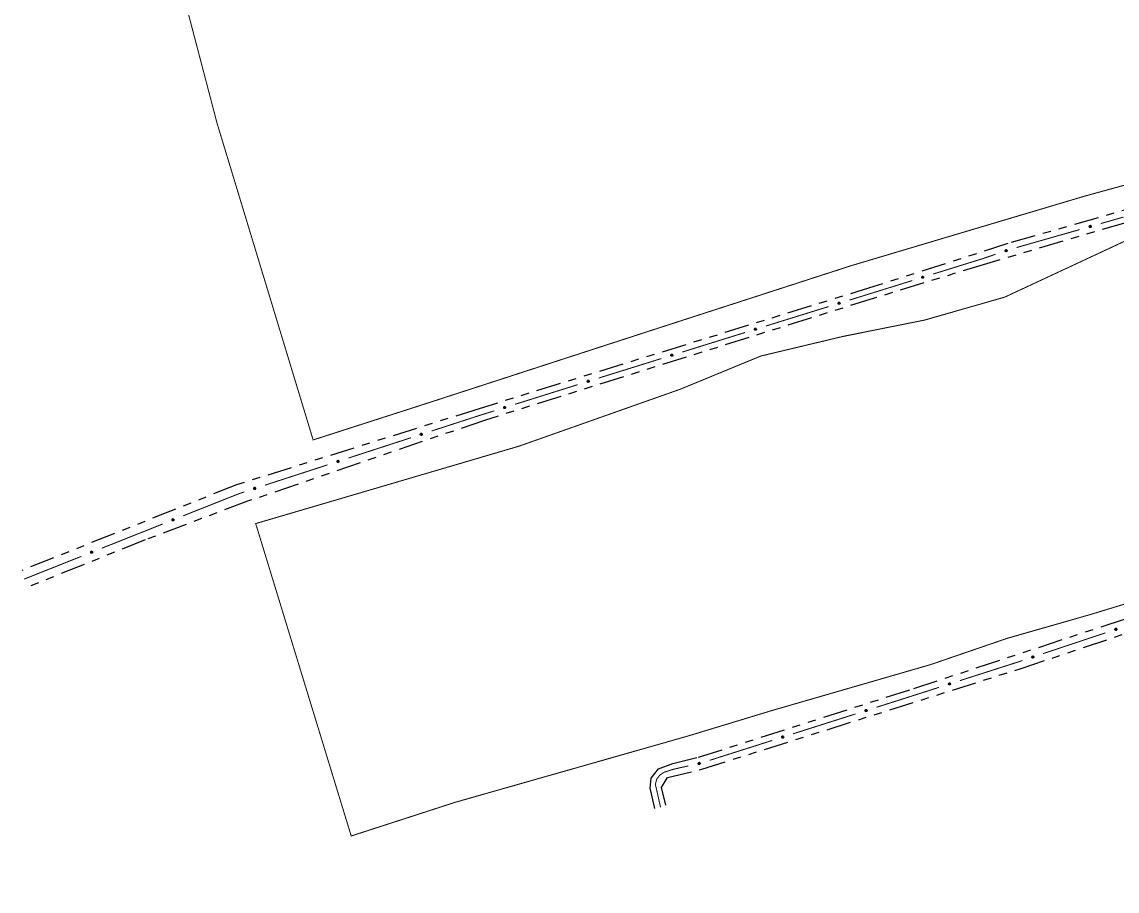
# Model space of a CAD drawing. Extents: x 209066 to 212010, y 4879784 to 4881672.
# Drawn here: x 211026.7 to 211226.8, y 4881137.9 to 4881296.8 of the extents above; entities that cross this region are included whole.
import ezdxf

# ---------------------------------------------------------------- set-up
doc = ezdxf.new("R2010")
doc.units = 0
doc.header["$LTSCALE"] = 1.5
doc.header["$MEASUREMENT"] = 0
doc.linetypes.add('TRACO_25', pattern=[8, 3, -1, 1, -1, 1, -1])
for name, color, linetype in [('RU-QUADRA', 210, 'CONTINUOUS'), ('SV-EIXO-RUA-N-PAV', 6, 'CONTINUOUS'), ('SV-RUA-NAO-PAV', 7, 'CONTINUOUS')]:
    doc.layers.add(name, color=color, linetype=linetype)

msp = doc.modelspace()

# ---------------------------------------------------------------- linework, layer by layer
at = {"layer": 'RU-QUADRA', "linetype": 'Continuous', "const_width": 0.18, "flags": 128}
for points in [[(211161.385249, 4881362.878679), (211163.650086, 4881363.679722), (211161.136278, 4881370.613811), (211220.165503, 4881388.883685), (211222.503654, 4881382.0176), (211229.456637, 4881362.876478), (211261.027135, 4881275.96489), (211220.86425, 4881264.916917), (211178.247975, 4881252.219764), (211142.074683, 4881240.507313), (211101.342521, 4881227.264733), (211079.949913, 4881220.378742), (211062.391003, 4881278.25275), (211049.173647, 4881328.717101), (211069.153407, 4881334.427295), (211142.736901, 4881356.283007)], [(211221.887768, 4881188.451126), (211236.259635, 4881192.833893), (211263.93288, 4881201.214633), (211280.371976, 4881206.241475), (211263.741963, 4881263.611388), (211247.122828, 4881259.131904), (211231.518969, 4881258.231487), (211206.325646, 4881246.480362), (211191.627418, 4881242.26914), (211176.692816, 4881239.278633), (211161.763648, 4881235.714112), (211146.983226, 4881229.630133), (211117.555476, 4881219.235588), (211069.453347, 4881205.090371), (211086.90502, 4881148.002996), (211105.881428, 4881154.15271), (211134.929617, 4881162.422014), (211148.96998, 4881166.432345), (211163.725905, 4881170.913505), (211192.797655, 4881179.332794), (211206.716148, 4881184.110506)]]:
    msp.add_lwpolyline(points, close=True, dxfattribs=at)
at = {"layer": 'SV-EIXO-RUA-N-PAV', "const_width": 0.18}
for points in [[(211228.017387, 4881261.104946), (211223.857166, 4881259.91912)], [(211220.010386, 4881258.822636), (211208.470043, 4881255.533183)], [(211204.661451, 4881254.313967), (211202.76656, 4881253.674133)], [(211202.152137, 4881253.466666), (211193.223171, 4881250.687451)], [(211202.76656, 4881253.674133), (211202.152137, 4881253.466666)], [(211189.403903, 4881249.498672), (211182.720185, 4881247.41831)], [(211182.351616, 4881247.30359), (211177.94514, 4881245.935425)], [(211182.720185, 4881247.41831), (211182.351616, 4881247.30359)], [(211174.12504, 4881244.749324), (211162.66474, 4881241.191021)], [(211158.844656, 4881240.00487), (211147.387017, 4881236.438006)], [(211143.567804, 4881235.249052), (211134.019772, 4881232.276666)], [(211134.019772, 4881232.276666), (211133.112572, 4881231.994247)], [(211128.294191, 4881230.48287), (211116.844249, 4881226.891377)], [(211133.112572, 4881231.994247), (211132.110839, 4881231.680034)], [(211110.328859, 4881224.847701), (211101.606633, 4881222.011999)], [(211111.119278, 4881225.09563), (211110.328859, 4881224.847701)], [(211113.027601, 4881225.694212), (211111.119278, 4881225.09563)], [(211097.802622, 4881220.775269), (211086.39059, 4881217.065079)], [(211082.586579, 4881215.828349), (211071.174546, 4881212.118159)], [(211066.466116, 4881210.587392), (211056.199734, 4881206.503101)], [(211067.370535, 4881210.881429), (211066.466116, 4881210.587392)], [(211052.483054, 4881205.024489), (211041.333016, 4881200.588652)], [(211037.616337, 4881199.11004), (211027.395468, 4881195.043856)], [(211027.395468, 4881195.043856), (211027.160114, 4881194.950225)], [(211224.717288, 4881185.128338), (211213.333089, 4881181.333605)], [(211208.613702, 4881179.760476), (211198.115454, 4881176.392288)], [(211209.538355, 4881180.068694), (211208.613702, 4881179.760476)], [(211194.30668, 4881175.170307), (211190.497906, 4881173.948325)], [(211189.650012, 4881173.676292), (211182.87488, 4881171.52151)], [(211190.497906, 4881173.948325), (211189.650012, 4881173.676292)], [(211179.063023, 4881170.309177), (211167.627455, 4881166.672176)], [(211163.815599, 4881165.459843), (211152.38003, 4881161.822842)], [(211145.796478, 4881160.204171), (211144.637859, 4881159.835519)], [(211146.56153, 4881160.376159), (211145.796478, 4881160.204171)], [(211148.51283, 4881160.814823), (211146.56153, 4881160.376159)], [(211142.714878, 4881158.386817), (211142.58725, 4881157.876305)], [(211143.005749, 4881158.760794), (211142.714878, 4881158.386817)], [(211143.267986, 4881159.097956), (211143.005749, 4881158.760794)], [(211143.737293, 4881159.426471), (211143.267986, 4881159.097956)], [(211144.05814, 4881159.651063), (211143.737293, 4881159.426471)], [(211144.637859, 4881159.835519), (211144.05814, 4881159.651063)], [(211142.58725, 4881157.876305), (211142.477832, 4881157.438633)], [(211142.477832, 4881157.438633), (211143.261511, 4881153.977385)], [(211143.261511, 4881153.977385), (211143.426017, 4881153.250818)]]:
    msp.add_lwpolyline(points, dxfattribs=at)
at = {"layer": 'SV-EIXO-RUA-N-PAV'}
for points in [[(211222.102128, 4881259.3044), (211222.078957, 4881259.261328), (211222.050236, 4881259.229048), (211222.018532, 4881259.20902), (211221.985901, 4881259.198628), (211221.95132, 4881259.191755), (211221.914927, 4881259.192518), (211221.874722, 4881259.202312), (211221.831352, 4881259.225252), (211221.800218, 4881259.256848), (211221.77892, 4881259.28688), (211221.766124, 4881259.320282), (211221.76001, 4881259.353987), (211221.762053, 4881259.391764), (211221.772377, 4881259.432411), (211221.796499, 4881259.475463), (211221.824874, 4881259.506916), (211221.856049, 4881259.525483), (211221.88971, 4881259.538134), (211221.925098, 4881259.544728), (211221.960818, 4881259.543773), (211222.001725, 4881259.533305), (211222.043901, 4881259.508933), (211222.075595, 4881259.48099), (211222.094594, 4881259.450085), (211222.106304, 4881259.416665), (211222.113619, 4881259.382064), (211222.114375, 4881259.345449), (211222.102128, 4881259.3044)], [(211206.727689, 4881254.895471), (211206.70661, 4881254.851338), (211206.679469, 4881254.817718), (211206.648761, 4881254.796193), (211206.616666, 4881254.784247), (211206.582455, 4881254.775725), (211206.546067, 4881254.774742), (211206.505438, 4881254.782597), (211206.461019, 4881254.803432), (211206.428406, 4881254.833498), (211206.405692, 4881254.862475), (211206.391309, 4881254.895224), (211206.383587, 4881254.928598), (211206.383816, 4881254.966429), (211206.392178, 4881255.007524), (211206.414209, 4881255.051683), (211206.441043, 4881255.08446), (211206.471292, 4881255.1045), (211206.504308, 4881255.118752), (211206.539339, 4881255.127034), (211206.575064, 4881255.127793), (211206.616425, 4881255.119299), (211206.659721, 4881255.096977), (211206.692718, 4881255.070586), (211206.713178, 4881255.040627), (211206.726477, 4881255.007807), (211206.735442, 4881254.973597), (211206.737953, 4881254.93706), (211206.727689, 4881254.895471)], [(211191.483441, 4881250.030656), (211191.461314, 4881249.987039), (211191.433378, 4881249.954078), (211191.402165, 4881249.933292), (211191.369794, 4881249.922117), (211191.335388, 4881249.914413), (211191.298987, 4881249.9143), (211191.258558, 4881249.923124), (211191.214649, 4881249.945013), (211191.182764, 4881249.97585), (211191.160749, 4881250.005361), (211191.147152, 4881250.038445), (211191.140229, 4881250.071993), (211191.141361, 4881250.109808), (211191.150703, 4881250.150692), (211191.173782, 4881250.194312), (211191.201392, 4881250.226439), (211191.23211, 4881250.245751), (211191.265457, 4881250.259209), (211191.300676, 4881250.266653), (211191.336409, 4881250.266558), (211191.377556, 4881250.257078), (211191.420307, 4881250.233728), (211191.452664, 4881250.206557), (211191.472402, 4881250.176118), (211191.484913, 4881250.142989), (211191.493059, 4881250.108575), (211191.494696, 4881250.071989), (211191.483441, 4881250.030656)], [(211176.20495, 4881245.27985), (211176.182793, 4881245.236249), (211176.154833, 4881245.203307), (211176.123606, 4881245.182543), (211176.091227, 4881245.17139), (211176.056816, 4881245.163711), (211176.020415, 4881245.163623), (211175.979992, 4881245.172475), (211175.936098, 4881245.194395), (211175.904235, 4881245.225255), (211175.88224, 4881245.254781), (211175.868667, 4881245.287874), (211175.861767, 4881245.321427), (211175.862926, 4881245.359242), (211175.872296, 4881245.400119), (211175.895406, 4881245.443723), (211175.923038, 4881245.47583), (211175.95377, 4881245.495121), (211175.987127, 4881245.508556), (211176.022351, 4881245.515974), (211176.058084, 4881245.515855), (211176.099223, 4881245.506346), (211176.141958, 4881245.482966), (211176.174296, 4881245.455772), (211176.194013, 4881245.425319), (211176.206501, 4881245.392182), (211176.214622, 4881245.357762), (211176.216234, 4881245.321175), (211176.20495, 4881245.27985)], [(211160.92455, 4881240.535446), (211160.902393, 4881240.491845), (211160.874433, 4881240.458902), (211160.843206, 4881240.438139), (211160.810827, 4881240.426986), (211160.776416, 4881240.419307), (211160.740015, 4881240.419219), (211160.699592, 4881240.428071), (211160.655698, 4881240.449991), (211160.623834, 4881240.480851), (211160.60184, 4881240.510377), (211160.588266, 4881240.54347), (211160.581367, 4881240.577023), (211160.582526, 4881240.614838), (211160.591896, 4881240.655715), (211160.615006, 4881240.699318), (211160.642638, 4881240.731426), (211160.67337, 4881240.750716), (211160.706727, 4881240.764152), (211160.741951, 4881240.77157), (211160.777684, 4881240.77145), (211160.818823, 4881240.761942), (211160.861558, 4881240.738562), (211160.893896, 4881240.711368), (211160.913613, 4881240.680915), (211160.926101, 4881240.647778), (211160.934222, 4881240.613358), (211160.935834, 4881240.57677), (211160.92455, 4881240.535446)], [(211145.647317, 4881235.781131), (211145.625192, 4881235.737513), (211145.597258, 4881235.70455), (211145.566046, 4881235.683763), (211145.533675, 4881235.672586), (211145.49927, 4881235.664882), (211145.462869, 4881235.664767), (211145.422439, 4881235.673588), (211145.378529, 4881235.695476), (211145.346642, 4881235.726311), (211145.324626, 4881235.755821), (211145.311028, 4881235.788904), (211145.304103, 4881235.822452), (211145.305234, 4881235.860268), (211145.314574, 4881235.901152), (211145.337651, 4881235.944772), (211145.365259, 4881235.976901), (211145.395977, 4881235.996214), (211145.429323, 4881236.009674), (211145.464542, 4881236.017119), (211145.500274, 4881236.017026), (211145.541421, 4881236.007548), (211145.584173, 4881235.984201), (211145.616532, 4881235.957031), (211145.636271, 4881235.926592), (211145.648784, 4881235.893464), (211145.656931, 4881235.859051), (211145.65857, 4881235.822464), (211145.647317, 4881235.781131)], [(211130.372555, 4881231.019419), (211130.350524, 4881230.975754), (211130.32266, 4881230.942731), (211130.291493, 4881230.921877), (211130.259147, 4881230.91063), (211130.224758, 4881230.902852), (211130.188358, 4881230.902658), (211130.147909, 4881230.911393), (211130.103952, 4881230.933186), (211130.071999, 4881230.963953), (211130.049919, 4881230.993415), (211130.03625, 4881231.026469), (211130.029253, 4881231.060002), (211130.030303, 4881231.09782), (211130.039555, 4881231.138724), (211130.062538, 4881231.182394), (211130.090077, 4881231.214582), (211130.120753, 4881231.233961), (211130.15407, 4881231.247493), (211130.189273, 4881231.255014), (211130.225006, 4881231.254997), (211130.266173, 4881231.245608), (211130.308975, 4881231.222352), (211130.341392, 4881231.195252), (211130.361197, 4881231.164856), (211130.37378, 4881231.131755), (211130.382002, 4881231.097359), (211130.383719, 4881231.060776), (211130.372555, 4881231.019419)], [(211115.105966, 4881226.230762), (211115.083934, 4881226.187097), (211115.056071, 4881226.154074), (211115.024904, 4881226.13322), (211114.992557, 4881226.121973), (211114.958169, 4881226.114195), (211114.921768, 4881226.114001), (211114.88132, 4881226.122736), (211114.837362, 4881226.144529), (211114.805409, 4881226.175296), (211114.783329, 4881226.204758), (211114.76966, 4881226.237812), (211114.762663, 4881226.271345), (211114.763713, 4881226.309163), (211114.772965, 4881226.350067), (211114.795948, 4881226.393737), (211114.823487, 4881226.425925), (211114.854163, 4881226.445304), (211114.88748, 4881226.458836), (211114.922683, 4881226.466357), (211114.958416, 4881226.46634), (211114.999583, 4881226.456951), (211115.042385, 4881226.433695), (211115.074802, 4881226.406595), (211115.094607, 4881226.376199), (211115.107191, 4881226.343098), (211115.115412, 4881226.308702), (211115.11713, 4881226.272119), (211115.105966, 4881226.230762)], [(211099.875303, 4881221.333371), (211099.853727, 4881221.289479), (211099.826207, 4881221.256169), (211099.795258, 4881221.234992), (211099.76303, 4881221.22341), (211099.728725, 4881221.215275), (211099.692328, 4881221.214704), (211099.651791, 4881221.223018), (211099.60761, 4881221.244353), (211099.575339, 4881221.274787), (211099.552955, 4881221.304018), (211099.538943, 4881221.336929), (211099.531598, 4881221.370387), (211099.532255, 4881221.408214), (211099.541082, 4881221.449211), (211099.56361, 4881221.493118), (211099.590813, 4881221.52559), (211099.621287, 4881221.545287), (211099.654462, 4881221.559164), (211099.689584, 4881221.56705), (211099.725315, 4881221.567404), (211099.766578, 4881221.558443), (211099.809619, 4881221.535633), (211099.842316, 4881221.508871), (211099.862435, 4881221.478682), (211099.875362, 4881221.445714), (211099.88394, 4881221.411405), (211099.886037, 4881221.374842), (211099.875303, 4881221.333371)], [(211084.65926, 4881216.386451), (211084.637683, 4881216.342559), (211084.610164, 4881216.309249), (211084.579215, 4881216.288072), (211084.546987, 4881216.27649), (211084.512681, 4881216.268355), (211084.476284, 4881216.267784), (211084.435748, 4881216.276098), (211084.391566, 4881216.297433), (211084.359296, 4881216.327867), (211084.336911, 4881216.357098), (211084.322899, 4881216.390008), (211084.315555, 4881216.423467), (211084.316211, 4881216.461293), (211084.325038, 4881216.502291), (211084.347567, 4881216.546198), (211084.37477, 4881216.57867), (211084.405243, 4881216.598367), (211084.438418, 4881216.612244), (211084.473541, 4881216.62013), (211084.509272, 4881216.620484), (211084.550534, 4881216.611523), (211084.593576, 4881216.588713), (211084.626272, 4881216.561951), (211084.646392, 4881216.531762), (211084.659318, 4881216.498794), (211084.667896, 4881216.464485), (211084.669994, 4881216.427922), (211084.65926, 4881216.386451)], [(211069.443216, 4881211.439531), (211069.42164, 4881211.395639), (211069.39412, 4881211.362329), (211069.363171, 4881211.341152), (211069.330943, 4881211.32957), (211069.296638, 4881211.321435), (211069.260241, 4881211.320864), (211069.219704, 4881211.329178), (211069.175523, 4881211.350513), (211069.143252, 4881211.380947), (211069.120867, 4881211.410178), (211069.106856, 4881211.443088), (211069.099511, 4881211.476547), (211069.100168, 4881211.514373), (211069.108995, 4881211.555371), (211069.131523, 4881211.599278), (211069.158726, 4881211.63175), (211069.1892, 4881211.651447), (211069.222374, 4881211.665324), (211069.257497, 4881211.673209), (211069.293228, 4881211.673564), (211069.334491, 4881211.664603), (211069.377532, 4881211.641793), (211069.410229, 4881211.615031), (211069.430348, 4881211.584842), (211069.443275, 4881211.551873), (211069.451853, 4881211.517565), (211069.45395, 4881211.481002), (211069.443216, 4881211.439531)], [(211054.515589, 4881205.714624), (211054.496877, 4881205.669436), (211054.471555, 4881205.634426), (211054.442031, 4881205.611305), (211054.410614, 4881205.597676), (211054.376902, 4881205.587353), (211054.340617, 4881205.584444), (211054.29963, 4881205.590136), (211054.254169, 4881205.608588), (211054.220009, 4881205.636885), (211054.195793, 4881205.664618), (211054.179695, 4881205.69656), (211054.170216, 4881205.729477), (211054.16844, 4881205.767268), (211054.174614, 4881205.808748), (211054.194275, 4881205.854012), (211054.219336, 4881205.888164), (211054.24848, 4881205.909779), (211054.280695, 4881205.925759), (211054.315238, 4881205.935885), (211054.350873, 4881205.938535), (211054.392626, 4881205.932244), (211054.437044, 4881205.912247), (211054.471392, 4881205.887641), (211054.49341, 4881205.858808), (211054.508429, 4881205.826738), (211054.519193, 4881205.793051), (211054.523636, 4881205.756698), (211054.515589, 4881205.714624)], [(211039.648872, 4881199.800175), (211039.63016, 4881199.754987), (211039.604838, 4881199.719977), (211039.575314, 4881199.696856), (211039.543896, 4881199.683227), (211039.510184, 4881199.672904), (211039.4739, 4881199.669995), (211039.432912, 4881199.675687), (211039.387451, 4881199.694139), (211039.353292, 4881199.722436), (211039.329075, 4881199.750169), (211039.312977, 4881199.782111), (211039.303498, 4881199.815028), (211039.301723, 4881199.852819), (211039.307897, 4881199.894299), (211039.327558, 4881199.939563), (211039.352618, 4881199.973715), (211039.381762, 4881199.99533), (211039.413977, 4881200.01131), (211039.448521, 4881200.021436), (211039.484155, 4881200.024086), (211039.525908, 4881200.017795), (211039.570326, 4881199.997798), (211039.604675, 4881199.973192), (211039.626693, 4881199.944359), (211039.641711, 4881199.912289), (211039.652476, 4881199.878602), (211039.656918, 4881199.842249), (211039.648872, 4881199.800175)], [(211226.785773, 4881185.701798), (211226.764522, 4881185.657748), (211226.737251, 4881185.624234), (211226.70646, 4881185.602828), (211226.674318, 4881185.591008), (211226.640074, 4881185.582618), (211226.603682, 4881185.581777), (211226.563085, 4881185.58979), (211226.518747, 4881185.610797), (211226.486251, 4881185.640991), (211226.46365, 4881185.670055), (211226.449395, 4881185.702861), (211226.441802, 4881185.736264), (211226.442179, 4881185.774094), (211226.450701, 4881185.815156), (211226.472903, 4881185.859229), (211226.499865, 4881185.891902), (211226.530191, 4881185.911824), (211226.563262, 4881185.925947), (211226.598325, 4881185.934093), (211226.634053, 4881185.934712), (211226.675381, 4881185.926057), (211226.71859, 4881185.903567), (211226.751484, 4881185.877048), (211226.771827, 4881185.84701), (211226.784998, 4881185.814138), (211226.79383, 4881185.779894), (211226.796199, 4881185.743347), (211226.785773, 4881185.701798)], [(211211.60684, 4881180.642154), (211211.585589, 4881180.598103), (211211.558318, 4881180.564589), (211211.527527, 4881180.543184), (211211.495385, 4881180.531363), (211211.461141, 4881180.522974), (211211.42475, 4881180.522133), (211211.384152, 4881180.530146), (211211.339814, 4881180.551153), (211211.307318, 4881180.581346), (211211.284718, 4881180.610411), (211211.270462, 4881180.643216), (211211.262869, 4881180.676619), (211211.263246, 4881180.71445), (211211.271768, 4881180.755512), (211211.29397, 4881180.799585), (211211.320932, 4881180.832257), (211211.351258, 4881180.85218), (211211.384329, 4881180.866302), (211211.419393, 4881180.874448), (211211.45512, 4881180.875068), (211211.496448, 4881180.866413), (211211.539657, 4881180.843923), (211211.572551, 4881180.817404), (211211.592894, 4881180.787365), (211211.606065, 4881180.754494), (211211.614897, 4881180.720249), (211211.617266, 4881180.683703), (211211.60684, 4881180.642154)], [(211196.381508, 4881175.720373), (211196.359761, 4881175.676566), (211196.332113, 4881175.643362), (211196.301082, 4881175.622305), (211196.26881, 4881175.610848), (211196.234473, 4881175.602846), (211196.198074, 4881175.602416), (211196.15757, 4881175.610887), (211196.113472, 4881175.632393), (211196.081319, 4881175.662952), (211196.059048, 4881175.69227), (211196.045164, 4881175.725234), (211196.037949, 4881175.758721), (211196.038752, 4881175.796544), (211196.047738, 4881175.837508), (211196.070436, 4881175.881327), (211196.097765, 4881175.913693), (211196.128314, 4881175.933272), (211196.161543, 4881175.94702), (211196.196696, 4881175.95477), (211196.232428, 4881175.954986), (211196.273655, 4881175.945865), (211196.316608, 4881175.922888), (211196.3492, 4881175.896), (211196.369203, 4881175.865733), (211196.382002, 4881175.832715), (211196.390447, 4881175.798373), (211196.392402, 4881175.761802), (211196.381508, 4881175.720373)], [(211181.139237, 4881170.853988), (211181.11738, 4881170.810235), (211181.089648, 4881170.777102), (211181.058564, 4881170.756124), (211181.026262, 4881170.744749), (211180.991905, 4881170.736834), (211180.955506, 4881170.736495), (211180.915023, 4881170.745069), (211180.870979, 4881170.766687), (211180.838904, 4881170.797327), (211180.816707, 4881170.826701), (211180.802907, 4881170.8597), (211180.795776, 4881170.893205), (211180.796676, 4881170.931027), (211180.805765, 4881170.971967), (211180.828574, 4881171.015729), (211180.855985, 4881171.048026), (211180.886584, 4881171.067527), (211180.919847, 4881171.081191), (211180.955019, 4881171.088852), (211180.990752, 4881171.088977), (211181.031956, 4881171.079752), (211181.07485, 4881171.056667), (211181.107375, 4881171.029695), (211181.127301, 4881170.999379), (211181.140016, 4881170.966328), (211181.148374, 4881170.931965), (211181.150237, 4881170.895389), (211181.139237, 4881170.853988)], [(211165.891813, 4881166.004654), (211165.869955, 4881165.960901), (211165.842223, 4881165.927768), (211165.811139, 4881165.90679), (211165.778837, 4881165.895415), (211165.74448, 4881165.8875), (211165.708081, 4881165.887162), (211165.667598, 4881165.895735), (211165.623554, 4881165.917353), (211165.591479, 4881165.947993), (211165.569283, 4881165.977367), (211165.555482, 4881166.010366), (211165.548352, 4881166.043871), (211165.549251, 4881166.081693), (211165.55834, 4881166.122633), (211165.58115, 4881166.166395), (211165.60856, 4881166.198692), (211165.639159, 4881166.218193), (211165.672422, 4881166.231857), (211165.707595, 4881166.239518), (211165.743327, 4881166.239643), (211165.784531, 4881166.230418), (211165.827426, 4881166.207333), (211165.85995, 4881166.180361), (211165.879876, 4881166.150045), (211165.892591, 4881166.116994), (211165.900949, 4881166.082631), (211165.902812, 4881166.046055), (211165.891813, 4881166.004654)], [(211150.628457, 4881161.177602), (211150.602889, 4881161.135909), (211150.572389, 4881161.105304), (211150.539603, 4881161.0871), (211150.506437, 4881161.078567), (211150.471523, 4881161.07366), (211150.435231, 4881161.076479), (211150.395644, 4881161.08853), (211150.35364, 4881161.113884), (211150.324342, 4881161.147189), (211150.304775, 4881161.178377), (211150.293887, 4881161.212448), (211150.289688, 4881161.246445), (211150.293863, 4881161.284046), (211150.306467, 4881161.324045), (211150.332984, 4881161.365664), (211150.363091, 4881161.395463), (211150.395265, 4881161.412239), (211150.429588, 4881161.422968), (211150.465292, 4881161.427551), (211150.500901, 4881161.424578), (211150.54115, 4881161.411816), (211150.581882, 4881161.385099), (211150.611946, 4881161.35541), (211150.629168, 4881161.32348), (211150.63897, 4881161.289451), (211150.644318, 4881161.254493), (211150.643004, 4881161.217893), (211150.628457, 4881161.177602)]]:
    msp.add_lwpolyline(points, close=True, dxfattribs=at)
for points in [[(211222.075595, 4881259.48099), (211221.76001, 4881259.353987)], [(211222.043901, 4881259.508933), (211221.762053, 4881259.391764)], [(211222.057386, 4881259.49533), (211221.765293, 4881259.375181)], [(211222.081546, 4881259.465326), (211221.765832, 4881259.338444)], [(211222.094594, 4881259.450085), (211221.766124, 4881259.320282)], [(211222.019539, 4881259.518595), (211221.770002, 4881259.413414)], [(211222.001725, 4881259.533305), (211221.772377, 4881259.432411)], [(211222.097832, 4881259.433077), (211221.773497, 4881259.306576)], [(211222.106304, 4881259.416665), (211221.77892, 4881259.28688)], [(211221.976628, 4881259.534741), (211221.791771, 4881259.45651)], [(211222.106619, 4881259.397273), (211221.794842, 4881259.271513)], [(211221.960818, 4881259.543773), (211221.796499, 4881259.475463)], [(211222.113619, 4881259.382064), (211221.800218, 4881259.256848)], [(211221.938959, 4881259.542449), (211221.816723, 4881259.493418)], [(211222.109409, 4881259.362596), (211221.820314, 4881259.241883)], [(211221.925098, 4881259.544728), (211221.824874, 4881259.506916)], [(211222.114375, 4881259.345449), (211221.831352, 4881259.225252)], [(211222.10695, 4881259.326423), (211221.855911, 4881259.216558)], [(211222.102128, 4881259.3044), (211221.874722, 4881259.202312)], [(211222.088554, 4881259.281451), (211221.901821, 4881259.199847)], [(211222.078957, 4881259.261328), (211221.914927, 4881259.192518)], [(211222.062664, 4881259.242856), (211221.941366, 4881259.195512)], [(211222.050236, 4881259.229048), (211221.95132, 4881259.191755)], [(211206.692718, 4881255.070586), (211206.383587, 4881254.928598)], [(211206.659721, 4881255.096977), (211206.383816, 4881254.966429)], [(211206.673843, 4881255.084036), (211206.387847, 4881254.95002)], [(211206.699414, 4881255.055225), (211206.390147, 4881254.913352)], [(211206.634924, 4881255.10546), (211206.390718, 4881254.988435)], [(211206.713178, 4881255.040627), (211206.391309, 4881254.895224)], [(211206.616425, 4881255.119299), (211206.392178, 4881255.007524)], [(211206.717228, 4881255.023795), (211206.399331, 4881254.881888)], [(211206.726477, 4881255.007807), (211206.405692, 4881254.862475)], [(211206.591288, 4881255.11953), (211206.410395, 4881255.032525)], [(211206.575064, 4881255.127793), (211206.414209, 4881255.051683)], [(211206.727721, 4881254.988452), (211206.422333, 4881254.847888)], [(211206.735442, 4881254.973597), (211206.428406, 4881254.833498)], [(211206.553293, 4881255.125423), (211206.433548, 4881255.070588)], [(211206.539339, 4881255.127034), (211206.441043, 4881255.08446)], [(211206.732171, 4881254.953949), (211206.449196, 4881254.819514)], [(211206.737953, 4881254.93706), (211206.461019, 4881254.803432)], [(211206.731449, 4881254.9177), (211206.485966, 4881254.795924)], [(211206.727689, 4881254.895471), (211206.505438, 4881254.782597)], [(211206.71523, 4881254.871898), (211206.532625, 4881254.781435)], [(211206.70661, 4881254.851338), (211206.546067, 4881254.774742)], [(211206.691221, 4881254.832106), (211206.572332, 4881254.779)], [(211206.679469, 4881254.817718), (211206.582455, 4881254.775725)], [(211191.377556, 4881250.257078), (211191.150703, 4881250.150692)], [(211191.352431, 4881250.257909), (211191.169512, 4881250.175251)], [(211191.336409, 4881250.266558), (211191.173782, 4881250.194312)], [(211191.314588, 4881250.264709), (211191.193568, 4881250.212749)], [(211191.300676, 4881250.266653), (211191.201392, 4881250.226439)], [(211191.452664, 4881250.206557), (211191.140229, 4881250.071993)], [(211191.420307, 4881250.233728), (211191.141361, 4881250.109808)], [(211191.434115, 4881250.220454), (211191.144999, 4881250.093308)], [(211191.45899, 4881250.19104), (211191.146423, 4881250.056595)], [(211191.472402, 4881250.176118), (211191.147152, 4881250.038445)], [(211191.395719, 4881250.242801), (211191.148787, 4881250.131643)], [(211191.476049, 4881250.159193), (211191.154853, 4881250.02492)], [(211191.484913, 4881250.142989), (211191.160749, 4881250.005361)], [(211191.485695, 4881250.12361), (211191.177036, 4881249.990381)], [(211191.493059, 4881250.108575), (211191.182764, 4881249.97585)], [(211191.489319, 4881250.089011), (211191.203214, 4881249.961373)], [(211191.494696, 4881250.071989), (211191.214649, 4881249.945013)], [(211191.487731, 4881250.05279), (211191.23941, 4881249.936912)], [(211191.483441, 4881250.030656), (211191.258558, 4881249.923124)], [(211191.470423, 4881250.007388), (211191.285709, 4881249.921312)], [(211191.461314, 4881249.987039), (211191.298987, 4881249.9143)], [(211191.44547, 4881249.968181), (211191.325347, 4881249.91793)], [(211191.433378, 4881249.954078), (211191.335388, 4881249.914413)], [(211176.174296, 4881245.455772), (211175.861767, 4881245.321427)], [(211176.141958, 4881245.482966), (211175.862926, 4881245.359242)], [(211176.155757, 4881245.469683), (211175.866552, 4881245.342739)], [(211176.180612, 4881245.440251), (211175.86795, 4881245.306025)], [(211176.194013, 4881245.425319), (211175.868667, 4881245.287874)], [(211176.117377, 4881245.492057), (211175.870367, 4881245.381072)], [(211176.099223, 4881245.506346), (211175.872296, 4881245.400119)], [(211176.197648, 4881245.408392), (211175.876358, 4881245.274344)], [(211176.206501, 4881245.392182), (211175.88224, 4881245.254781)], [(211176.0741, 4881245.507195), (211175.891123, 4881245.424664)], [(211176.058084, 4881245.515855), (211175.895406, 4881245.443723)], [(211176.207269, 4881245.372803), (211175.898517, 4881245.23979)], [(211176.214622, 4881245.357762), (211175.904235, 4881245.225255)], [(211176.036261, 4881245.514021), (211175.915205, 4881245.462146)], [(211176.022351, 4881245.515974), (211175.923038, 4881245.47583)], [(211176.210869, 4881245.338201), (211175.924675, 4881245.210763)], [(211176.216234, 4881245.321175), (211175.936098, 4881245.194395)], [(211176.209256, 4881245.30198), (211175.960853, 4881245.186277)], [(211176.20495, 4881245.27985), (211175.979992, 4881245.172475)], [(211176.191916, 4881245.256591), (211176.007142, 4881245.170644)], [(211176.182793, 4881245.236249), (211176.020415, 4881245.163623)], [(211176.166935, 4881245.217401), (211176.046777, 4881245.167234)], [(211176.154833, 4881245.203307), (211176.056816, 4881245.163711)], [(211160.893896, 4881240.711368), (211160.581367, 4881240.577023)], [(211160.861558, 4881240.738562), (211160.582526, 4881240.614838)], [(211160.875357, 4881240.725278), (211160.586152, 4881240.598335)], [(211160.900212, 4881240.695847), (211160.58755, 4881240.561621)], [(211160.913613, 4881240.680915), (211160.588266, 4881240.54347)], [(211160.836977, 4881240.747652), (211160.589967, 4881240.636668)], [(211160.818823, 4881240.761942), (211160.591896, 4881240.655715)], [(211160.917248, 4881240.663988), (211160.595958, 4881240.52994)], [(211160.926101, 4881240.647778), (211160.60184, 4881240.510377)], [(211160.7937, 4881240.762791), (211160.610722, 4881240.68026)], [(211160.777684, 4881240.77145), (211160.615006, 4881240.699318)], [(211160.926869, 4881240.628398), (211160.618117, 4881240.495386)], [(211160.934222, 4881240.613358), (211160.623834, 4881240.480851)], [(211160.755861, 4881240.769617), (211160.634804, 4881240.717742)], [(211160.741951, 4881240.77157), (211160.642638, 4881240.731426)], [(211160.930469, 4881240.593797), (211160.644275, 4881240.466359)], [(211160.935834, 4881240.57677), (211160.655698, 4881240.449991)], [(211160.928856, 4881240.557576), (211160.680453, 4881240.441873)], [(211160.92455, 4881240.535446), (211160.699592, 4881240.428071)], [(211160.911516, 4881240.512186), (211160.726741, 4881240.42624)], [(211160.902393, 4881240.491845), (211160.740015, 4881240.419219)], [(211160.886535, 4881240.472997), (211160.766377, 4881240.42283)], [(211160.874433, 4881240.458902), (211160.776416, 4881240.419307)], [(211145.616532, 4881235.957031), (211145.304103, 4881235.822452)], [(211145.584173, 4881235.984201), (211145.305234, 4881235.860268)], [(211145.597983, 4881235.970927), (211145.308872, 4881235.843767)], [(211145.622859, 4881235.941514), (211145.310298, 4881235.807054)], [(211145.636271, 4881235.926592), (211145.311028, 4881235.788904)], [(211145.559586, 4881235.993272), (211145.312658, 4881235.882103)], [(211145.541421, 4881236.007548), (211145.314574, 4881235.901152)], [(211145.639919, 4881235.909668), (211145.318729, 4881235.77538)], [(211145.648784, 4881235.893464), (211145.324626, 4881235.755821)], [(211145.516297, 4881236.008378), (211145.333381, 4881235.925711)], [(211145.500274, 4881236.017026), (211145.337651, 4881235.944772)], [(211145.649567, 4881235.874086), (211145.340914, 4881235.740842)], [(211145.656931, 4881235.859051), (211145.346642, 4881235.726311)], [(211145.478453, 4881236.015176), (211145.357435, 4881235.963211)], [(211145.464542, 4881236.017119), (211145.365259, 4881235.976901)], [(211145.653192, 4881235.839486), (211145.367093, 4881235.711835)], [(211145.65857, 4881235.822464), (211145.378529, 4881235.695476)], [(211145.651606, 4881235.803265), (211145.40329, 4881235.687376)], [(211145.647317, 4881235.781131), (211145.422439, 4881235.673588)], [(211145.6343, 4881235.757862), (211145.44959, 4881235.671778)], [(211145.625192, 4881235.737513), (211145.462869, 4881235.664767)], [(211145.609349, 4881235.718654), (211145.489229, 4881235.668397)], [(211145.597258, 4881235.70455), (211145.49927, 4881235.664882)], [(211130.341392, 4881231.195252), (211130.029253, 4881231.060002)], [(211130.308975, 4881231.222352), (211130.030303, 4881231.09782)], [(211130.322813, 4881231.209109), (211130.033977, 4881231.081328)], [(211130.347753, 4881231.179749), (211130.035481, 4881231.044618)], [(211130.361197, 4881231.164856), (211130.03625, 4881231.026469)], [(211130.284368, 4881231.231371), (211130.03768, 4881231.119671)], [(211130.266173, 4881231.245608), (211130.039555, 4881231.138724)], [(211130.364881, 4881231.14794), (211130.04398, 4881231.012962)], [(211130.37378, 4881231.131755), (211130.049919, 4881230.993415)], [(211130.241047, 4881231.246384), (211130.058309, 4881231.163324)], [(211130.225006, 4881231.254997), (211130.062538, 4881231.182394)], [(211130.374605, 4881231.112378), (211130.066239, 4881230.978472)], [(211130.382002, 4881231.097359), (211130.071999, 4881230.963953)], [(211130.203188, 4881231.2531), (211130.082283, 4881231.200875)], [(211130.189273, 4881231.255014), (211130.090077, 4881231.214582)], [(211130.378305, 4881231.077787), (211130.092481, 4881230.949521)], [(211130.383719, 4881231.060776), (211130.103952, 4881230.933186)], [(211130.376797, 4881231.041562), (211130.12873, 4881230.925139)], [(211130.372555, 4881231.019419), (211130.147909, 4881230.911393)], [(211130.359588, 4881230.996122), (211130.175064, 4881230.909641)], [(211130.350524, 4881230.975754), (211130.188358, 4881230.902658)], [(211130.334722, 4881230.956861), (211130.21471, 4881230.906346)], [(211130.32266, 4881230.942731), (211130.224758, 4881230.902852)], [(211115.074802, 4881226.406595), (211114.762663, 4881226.271345)], [(211115.042385, 4881226.433695), (211114.763713, 4881226.309163)], [(211115.056223, 4881226.420451), (211114.767387, 4881226.29267)], [(211115.081163, 4881226.391092), (211114.768891, 4881226.25596)], [(211115.094607, 4881226.376199), (211114.76966, 4881226.237812)], [(211115.017778, 4881226.442714), (211114.77109, 4881226.331014)], [(211114.999583, 4881226.456951), (211114.772965, 4881226.350067)], [(211115.098291, 4881226.359283), (211114.777391, 4881226.224305)], [(211115.107191, 4881226.343098), (211114.783329, 4881226.204758)], [(211114.974457, 4881226.457727), (211114.79172, 4881226.374667)], [(211114.958416, 4881226.46634), (211114.795948, 4881226.393737)], [(211115.108015, 4881226.323721), (211114.79965, 4881226.189814)], [(211115.115412, 4881226.308702), (211114.805409, 4881226.175296)], [(211114.936599, 4881226.464443), (211114.815693, 4881226.412218)], [(211114.922683, 4881226.466357), (211114.823487, 4881226.425925)], [(211115.111715, 4881226.28913), (211114.825891, 4881226.160864)], [(211115.11713, 4881226.272119), (211114.837362, 4881226.144529)], [(211115.110207, 4881226.252905), (211114.862141, 4881226.136482)], [(211115.105966, 4881226.230762), (211114.88132, 4881226.122736)], [(211115.092999, 4881226.207465), (211114.908474, 4881226.120984)], [(211115.083934, 4881226.187097), (211114.921768, 4881226.114001)], [(211115.068132, 4881226.168203), (211114.94812, 4881226.117689)], [(211115.056071, 4881226.154074), (211114.958169, 4881226.114195)], [(211099.842316, 4881221.508871), (211099.531598, 4881221.370387)], [(211099.809619, 4881221.535633), (211099.532255, 4881221.408214)], [(211099.823594, 4881221.522533), (211099.5361, 4881221.39176)], [(211099.848837, 4881221.493435), (211099.537985, 4881221.355068)], [(211099.862435, 4881221.478682), (211099.538943, 4881221.336929)], [(211099.78492, 4881221.544396), (211099.539405, 4881221.43014)], [(211099.766578, 4881221.558443), (211099.541082, 4881221.449211)], [(211099.866295, 4881221.461805), (211099.546813, 4881221.323502)], [(211099.875362, 4881221.445714), (211099.552955, 4881221.304018)], [(211099.741445, 4881221.558958), (211099.55958, 4881221.474005)], [(211099.725315, 4881221.567404), (211099.56361, 4881221.493118)], [(211099.876388, 4881221.426346), (211099.569429, 4881221.289245)], [(211099.88394, 4881221.411405), (211099.575339, 4881221.274787)], [(211099.703519, 4881221.565281), (211099.583162, 4881221.511803)], [(211099.689584, 4881221.56705), (211099.590813, 4881221.52559)], [(211099.880447, 4881221.391795), (211099.59597, 4881221.260568)], [(211099.886037, 4881221.374842), (211099.60761, 4881221.244353)], [(211099.879315, 4881221.355557), (211099.632471, 4881221.236564)], [(211099.875303, 4881221.333371), (211099.651791, 4881221.223018)], [(211099.862579, 4881221.309941), (211099.678962, 4881221.221548)], [(211099.853727, 4881221.289479), (211099.692328, 4881221.214704)], [(211099.838121, 4881221.270423), (211099.71864, 4881221.218665)], [(211099.826207, 4881221.256169), (211099.728725, 4881221.215275)], [(211084.626272, 4881216.561951), (211084.315555, 4881216.423467)], [(211084.593576, 4881216.588713), (211084.316211, 4881216.461293)], [(211084.60755, 4881216.575613), (211084.320056, 4881216.44484)], [(211084.632794, 4881216.546515), (211084.321942, 4881216.408148)], [(211084.646392, 4881216.531762), (211084.322899, 4881216.390008)], [(211084.568876, 4881216.597476), (211084.323362, 4881216.48322)], [(211084.550534, 4881216.611523), (211084.325038, 4881216.502291)], [(211084.650251, 4881216.514885), (211084.330769, 4881216.376582)], [(211084.659318, 4881216.498794), (211084.336911, 4881216.357098)], [(211084.525402, 4881216.612038), (211084.343537, 4881216.527085)], [(211084.509272, 4881216.620484), (211084.347567, 4881216.546198)], [(211084.660344, 4881216.479426), (211084.353386, 4881216.342325)], [(211084.667896, 4881216.464485), (211084.359296, 4881216.327867)], [(211084.487476, 4881216.618361), (211084.367119, 4881216.564883)], [(211084.473541, 4881216.62013), (211084.37477, 4881216.57867)], [(211084.664403, 4881216.444875), (211084.379927, 4881216.313648)], [(211084.669994, 4881216.427922), (211084.391566, 4881216.297433)], [(211084.663271, 4881216.408637), (211084.416427, 4881216.289644)], [(211084.65926, 4881216.386451), (211084.435748, 4881216.276098)], [(211084.646535, 4881216.36302), (211084.462919, 4881216.274628)], [(211084.637683, 4881216.342559), (211084.476284, 4881216.267784)], [(211084.622078, 4881216.323503), (211084.502597, 4881216.271745)], [(211084.610164, 4881216.309249), (211084.512681, 4881216.268355)], [(211069.410229, 4881211.615031), (211069.099511, 4881211.476547)], [(211069.377532, 4881211.641793), (211069.100168, 4881211.514373)], [(211069.391507, 4881211.628693), (211069.104013, 4881211.49792)], [(211069.41675, 4881211.599595), (211069.105898, 4881211.461228)], [(211069.430348, 4881211.584842), (211069.106856, 4881211.443088)], [(211069.352833, 4881211.650556), (211069.107318, 4881211.5363)], [(211069.334491, 4881211.664603), (211069.108995, 4881211.555371)], [(211069.434207, 4881211.567965), (211069.114726, 4881211.429662)], [(211069.443275, 4881211.551873), (211069.120867, 4881211.410178)], [(211069.309358, 4881211.665118), (211069.127493, 4881211.580165)], [(211069.293228, 4881211.673564), (211069.131523, 4881211.599278)], [(211069.444301, 4881211.532506), (211069.137342, 4881211.395405)], [(211069.451853, 4881211.517565), (211069.143252, 4881211.380947)], [(211069.271432, 4881211.671441), (211069.151075, 4881211.617963)], [(211069.257497, 4881211.673209), (211069.158726, 4881211.63175)], [(211069.44836, 4881211.497955), (211069.163883, 4881211.366728)], [(211069.45395, 4881211.481002), (211069.175523, 4881211.350513)], [(211069.447228, 4881211.461716), (211069.200383, 4881211.342724)], [(211069.443216, 4881211.439531), (211069.219704, 4881211.329178)], [(211069.430492, 4881211.4161), (211069.246875, 4881211.327708)], [(211069.42164, 4881211.395639), (211069.260241, 4881211.320864)], [(211069.406034, 4881211.376583), (211069.286553, 4881211.324824)], [(211069.39412, 4881211.362329), (211069.296638, 4881211.321435)], [(211054.437044, 4881205.912247), (211054.16844, 4881205.767268)], [(211054.471392, 4881205.887641), (211054.170216, 4881205.729477)], [(211054.451831, 4881205.900072), (211054.173335, 4881205.751096)], [(211054.411832, 4881205.919404), (211054.174167, 4881205.789609)], [(211054.392626, 4881205.932244), (211054.174614, 4881205.808748)], [(211054.478892, 4881205.872656), (211054.177574, 4881205.7146)], [(211054.49341, 4881205.858808), (211054.179695, 4881205.69656)], [(211054.498346, 4881205.842213), (211054.188412, 4881205.683667)], [(211054.367512, 4881205.931143), (211054.191482, 4881205.834679)], [(211054.350873, 4881205.938535), (211054.194275, 4881205.854012)], [(211054.508429, 4881205.826738), (211054.195793, 4881205.664618)], [(211054.329258, 4881205.935015), (211054.212586, 4881205.873914)], [(211054.510697, 4881205.807476), (211054.213182, 4881205.650934)], [(211054.315238, 4881205.935885), (211054.219336, 4881205.888164)], [(211054.519193, 4881205.793051), (211054.220009, 4881205.636885)], [(211054.516967, 4881205.773257), (211054.241511, 4881205.624022)], [(211054.523636, 4881205.756698), (211054.254169, 4881205.608588)], [(211054.518167, 4881205.737021), (211054.279479, 4881205.602413)], [(211054.515589, 4881205.714624), (211054.29963, 4881205.590136)], [(211054.504397, 4881205.690424), (211054.326839, 4881205.590415)], [(211054.496877, 4881205.669436), (211054.340617, 4881205.584444)], [(211054.482529, 4881205.649416), (211054.36662, 4881205.590087)], [(211054.471555, 4881205.634426), (211054.376902, 4881205.587353)], [(211039.570326, 4881199.997798), (211039.301723, 4881199.852819)], [(211039.604675, 4881199.973192), (211039.303498, 4881199.815028)], [(211039.585114, 4881199.985623), (211039.306617, 4881199.836647)], [(211039.545115, 4881200.004955), (211039.307449, 4881199.87516)], [(211039.525908, 4881200.017795), (211039.307897, 4881199.894299)], [(211039.612175, 4881199.958207), (211039.310856, 4881199.800151)], [(211039.626693, 4881199.944359), (211039.312977, 4881199.782111)], [(211039.631628, 4881199.927764), (211039.321694, 4881199.769218)], [(211039.500794, 4881200.016694), (211039.324764, 4881199.92023)], [(211039.484155, 4881200.024086), (211039.327558, 4881199.939563)], [(211039.641711, 4881199.912289), (211039.329075, 4881199.750169)], [(211039.46254, 4881200.020566), (211039.345868, 4881199.959465)], [(211039.643979, 4881199.893027), (211039.346465, 4881199.736485)], [(211039.448521, 4881200.021436), (211039.352618, 4881199.973715)], [(211039.652476, 4881199.878602), (211039.353292, 4881199.722436)], [(211039.65025, 4881199.858808), (211039.374794, 4881199.709573)], [(211039.656918, 4881199.842249), (211039.387451, 4881199.694139)], [(211039.651449, 4881199.822572), (211039.412761, 4881199.687964)], [(211039.648872, 4881199.800175), (211039.432912, 4881199.675687)], [(211039.637679, 4881199.775975), (211039.460122, 4881199.675966)], [(211039.63016, 4881199.754987), (211039.4739, 4881199.669995)], [(211039.615811, 4881199.734967), (211039.499903, 4881199.675638)], [(211039.604838, 4881199.719977), (211039.510184, 4881199.672904)], [(211226.751484, 4881185.877048), (211226.441802, 4881185.736264)], [(211226.71859, 4881185.903567), (211226.442179, 4881185.774094)], [(211226.732661, 4881185.890572), (211226.446145, 4881185.75767)], [(211226.75812, 4881185.861661), (211226.448303, 4881185.720992)], [(211226.693826, 4881185.912147), (211226.449166, 4881185.796073)], [(211226.771827, 4881185.84701), (211226.449395, 4881185.702861)], [(211226.675381, 4881185.926057), (211226.450701, 4881185.815156)], [(211226.775811, 4881185.830162), (211226.457364, 4881185.689493)], [(211226.784998, 4881185.814138), (211226.46365, 4881185.670055)], [(211226.650245, 4881185.926386), (211226.469015, 4881185.840086)], [(211226.634053, 4881185.934712), (211226.472903, 4881185.859229)], [(211226.786167, 4881185.794779), (211226.480234, 4881185.655404)], [(211226.79383, 4881185.779894), (211226.486251, 4881185.640991)], [(211226.612273, 4881185.932427), (211226.492316, 4881185.878058)], [(211226.598325, 4881185.934093), (211226.499865, 4881185.891902)], [(211226.790482, 4881185.760259), (211226.506987, 4881185.626925)], [(211226.796199, 4881185.743347), (211226.518747, 4881185.610797)], [(211226.789619, 4881185.724013), (211226.543664, 4881185.603193)], [(211226.785773, 4881185.701798), (211226.563085, 4881185.58979)], [(211226.773222, 4881185.678274), (211226.590266, 4881185.588522)], [(211226.764522, 4881185.657748), (211226.603682, 4881185.581777)], [(211226.749058, 4881185.638576), (211226.629964, 4881185.585933)], [(211226.737251, 4881185.624234), (211226.640074, 4881185.582618)], [(211211.572551, 4881180.817404), (211211.262869, 4881180.676619)], [(211211.539657, 4881180.843923), (211211.263246, 4881180.71445)], [(211211.553729, 4881180.830927), (211211.267213, 4881180.698025)], [(211211.579187, 4881180.802017), (211211.26937, 4881180.661348)], [(211211.514894, 4881180.852502), (211211.270233, 4881180.736429)], [(211211.592894, 4881180.787365), (211211.270462, 4881180.643216)], [(211211.496448, 4881180.866413), (211211.271768, 4881180.755512)], [(211211.596879, 4881180.770517), (211211.278432, 4881180.629848)], [(211211.606065, 4881180.754494), (211211.284718, 4881180.610411)], [(211211.471312, 4881180.866742), (211211.290082, 4881180.780442)], [(211211.45512, 4881180.875068), (211211.29397, 4881180.799585)], [(211211.607235, 4881180.735134), (211211.301301, 4881180.59576)], [(211211.614897, 4881180.720249), (211211.307318, 4881180.581346)], [(211211.43334, 4881180.872783), (211211.313383, 4881180.818414)], [(211211.419393, 4881180.874448), (211211.320932, 4881180.832257)], [(211211.61155, 4881180.700614), (211211.328054, 4881180.567281)], [(211211.617266, 4881180.683703), (211211.339814, 4881180.551153)], [(211211.610687, 4881180.664368), (211211.364732, 4881180.543548)], [(211211.60684, 4881180.642154), (211211.384152, 4881180.530146)], [(211211.59429, 4881180.618629), (211211.411334, 4881180.528877)], [(211211.585589, 4881180.598103), (211211.42475, 4881180.522133)], [(211211.570126, 4881180.578931), (211211.451032, 4881180.526288)], [(211211.558318, 4881180.564589), (211211.461141, 4881180.522974)], [(211196.3492, 4881175.896), (211196.037949, 4881175.758721)], [(211196.316608, 4881175.922888), (211196.038752, 4881175.796544)], [(211196.330532, 4881175.909735), (211196.042533, 4881175.780076)], [(211196.355662, 4881175.880539), (211196.044277, 4881175.743377)], [(211196.369203, 4881175.865733), (211196.045164, 4881175.725234)], [(211196.291943, 4881175.931747), (211196.045987, 4881175.818443)], [(211196.273655, 4881175.945865), (211196.047738, 4881175.837508)], [(211196.372997, 4881175.848841), (211196.052982, 4881175.711777)], [(211196.382002, 4881175.832715), (211196.059048, 4881175.69227)], [(211196.248525, 4881175.946477), (211196.066332, 4881175.862229)], [(211196.232428, 4881175.954986), (211196.070436, 4881175.881327)], [(211196.382953, 4881175.813344), (211196.075465, 4881175.677433)], [(211196.390447, 4881175.798373), (211196.081319, 4881175.662952)], [(211196.210623, 4881175.952947), (211196.09006, 4881175.899936)], [(211196.196696, 4881175.95477), (211196.097765, 4881175.913693)], [(211196.386878, 4881175.778777), (211196.101895, 4881175.648653)], [(211196.392402, 4881175.761802), (211196.113472, 4881175.632393)], [(211196.385605, 4881175.742543), (211196.138302, 4881175.624508)], [(211196.381508, 4881175.720373), (211196.15757, 4881175.610887)], [(211196.368693, 4881175.696992), (211196.184735, 4881175.609312)], [(211196.359761, 4881175.676566), (211196.198074, 4881175.602416)], [(211196.344082, 4881175.65757), (211196.224401, 4881175.606275)], [(211196.332113, 4881175.643362), (211196.234473, 4881175.602846)], [(211181.107375, 4881171.029695), (211180.795776, 4881170.893205)], [(211181.07485, 4881171.056667), (211180.796676, 4881170.931027)], [(211181.088741, 4881171.043478), (211180.800415, 4881170.914549)], [(211181.113797, 4881171.014218), (211180.802065, 4881170.877845)], [(211181.127301, 4881170.999379), (211180.802907, 4881170.8597)], [(211181.050208, 4881171.065588), (211180.803966, 4881170.952907)], [(211181.031956, 4881171.079752), (211180.805765, 4881170.971967)], [(211181.131052, 4881170.982477), (211180.810691, 4881170.846224)], [(211181.140016, 4881170.966328), (211180.816707, 4881170.826701)], [(211181.006827, 4881171.080428), (211180.824422, 4881170.996642)], [(211180.990752, 4881171.088977), (211180.828574, 4881171.015729)], [(211181.140918, 4881170.946954), (211180.833087, 4881170.811822)], [(211181.148374, 4881170.931965), (211180.838904, 4881170.797327)], [(211180.968942, 4881171.086993), (211180.848245, 4881171.034288)], [(211180.955019, 4881171.088852), (211180.855985, 4881171.048026)], [(211181.144755, 4881170.912378), (211180.859443, 4881170.782976)], [(211181.150237, 4881170.895389), (211180.870979, 4881170.766687)], [(211181.143391, 4881170.876147), (211180.895789, 4881170.758739)], [(211181.139237, 4881170.853988), (211180.915023, 4881170.745069)], [(211181.126363, 4881170.830639), (211180.942184, 4881170.743425)], [(211181.11738, 4881170.810235), (211180.955506, 4881170.736495)], [(211181.101653, 4881170.791279), (211180.981842, 4881170.740288)], [(211181.089648, 4881170.777102), (211180.991905, 4881170.736834)], [(211165.827426, 4881166.207333), (211165.549251, 4881166.081693)], [(211165.802783, 4881166.216254), (211165.556542, 4881166.103573)], [(211165.784531, 4881166.230418), (211165.55834, 4881166.122633)], [(211165.759403, 4881166.231094), (211165.576997, 4881166.147308)], [(211165.743327, 4881166.239643), (211165.58115, 4881166.166395)], [(211165.721518, 4881166.23766), (211165.600821, 4881166.184954)], [(211165.707595, 4881166.239518), (211165.60856, 4881166.198692)], [(211165.85995, 4881166.180361), (211165.548352, 4881166.043871)], [(211165.841316, 4881166.194144), (211165.55299, 4881166.065215)], [(211165.866373, 4881166.164884), (211165.554641, 4881166.028511)], [(211165.879876, 4881166.150045), (211165.555482, 4881166.010366)], [(211165.883627, 4881166.133143), (211165.563266, 4881165.99689)], [(211165.892591, 4881166.116994), (211165.569283, 4881165.977367)], [(211165.893493, 4881166.09762), (211165.585662, 4881165.962488)], [(211165.900949, 4881166.082631), (211165.591479, 4881165.947993)], [(211165.89733, 4881166.063044), (211165.612019, 4881165.933642)], [(211165.902812, 4881166.046055), (211165.623554, 4881165.917353)], [(211165.895966, 4881166.026813), (211165.648365, 4881165.909405)], [(211165.891813, 4881166.004654), (211165.667598, 4881165.895735)], [(211165.878939, 4881165.981305), (211165.694759, 4881165.894091)], [(211165.869955, 4881165.960901), (211165.708081, 4881165.887162)], [(211165.854228, 4881165.941945), (211165.734418, 4881165.890954)], [(211165.842223, 4881165.927768), (211165.74448, 4881165.8875)], [(211150.611946, 4881161.35541), (211150.289688, 4881161.246445)], [(211150.581882, 4881161.385099), (211150.293863, 4881161.284046)], [(211150.629168, 4881161.32348), (211150.293887, 4881161.212448)], [(211150.617002, 4881161.339434), (211150.294622, 4881161.230598)], [(211150.594577, 4881161.370756), (211150.29616, 4881161.267307)], [(211150.63144, 4881161.306317), (211150.300474, 4881161.198348)], [(211150.558105, 4881161.396123), (211150.303023, 4881161.305212)], [(211150.63897, 4881161.289451), (211150.304775, 4881161.178377)], [(211150.54115, 4881161.411816), (211150.306467, 4881161.324045)], [(211150.638189, 4881161.270072), (211150.319803, 4881161.162134)], [(211150.644318, 4881161.254493), (211150.324342, 4881161.147189)], [(211150.516175, 4881161.414668), (211150.327192, 4881161.347009)], [(211150.500901, 4881161.424578), (211150.332984, 4881161.365664)], [(211150.639015, 4881161.235294), (211150.34356, 4881161.131112)], [(211150.643004, 4881161.217893), (211150.35364, 4881161.113884)], [(211150.479001, 4881161.424493), (211150.35419, 4881161.382448)], [(211150.465292, 4881161.427551), (211150.363091, 4881161.395463)], [(211150.634515, 4881161.199318), (211150.377668, 4881161.103815)], [(211150.628457, 4881161.177602), (211150.395644, 4881161.08853)], [(211150.613607, 4881161.155457), (211150.422561, 4881161.084537)], [(211150.602889, 4881161.135909), (211150.435231, 4881161.076479)], [(211150.585577, 4881161.118387), (211150.461798, 4881161.077974)], [(211150.572389, 4881161.105304), (211150.471523, 4881161.07366)]]:
    msp.add_lwpolyline(points, dxfattribs=at)
at = {"layer": 'SV-RUA-NAO-PAV', "linetype": 'TRACO_25'}
for points in [[(211231.889204, 4881362.876401, 6.094876), (211251.629883, 4881308.146132, 6.970391), (211262.486224, 4881274.880854, 7.4957), (211262.288829, 4881271.98364, 7.4957), (211258.118591, 4881269.197576, 7.4957), (211252.536384, 4881267.79552, 7.320597), (211234.908936, 4881264.279656, 7.045435), (211206.857721, 4881256.244675, 6.269979), (211182.401614, 4881248.419347, 5.869744), (211110.28645, 4881226.091707, 5.869744), (211065.939996, 4881212.166492, 5.869744), (211026.73516, 4881196.527404, 5.869744)], [(211228.453995, 4881260.073661, 6.995406), (211202.995481, 4881252.588024, 6.320009), (211182.446907, 4881246.273275, 5.894759), (211111.250503, 4881223.949366, 5.894759), (211067.97522, 4881209.167215, 5.894759), (211049.229738, 4881202.09749, 5.894759), (211027.377863, 4881193.313893, 5.894759)], [(211144.405248, 4881153.619464, 5.469509), (211143.625223, 4881156.865681, 5.594582), (211144.670727, 4881158.703926, 5.594582), (211150.962644, 4881160.206671, 5.394464), (211209.291082, 4881178.619492, 6.395053), (211249.73031, 4881192.141135, 6.995406), (211281.865885, 4881201.555016, 7.571107), (211282.001279, 4881201.575542, 7.571107), (211283.681705, 4881201.830306, 7.62094), (211286.277085, 4881201.430717, 7.695689), (211296.595163, 4881169.538938, 7.919936), (211305.886918, 4881135.084662, 8.243849)], [(211142.367689, 4881153.005904, 5.594582), (211141.553271, 4881156.720749, 5.594582), (211141.73561, 4881158.56952, 5.644612), (211143.018614, 4881160.25427, 5.644612), (211145.681995, 4881161.253571, 5.644612), (211150.367374, 4881162.397317, 5.644612), (211189.716569, 4881174.95991, 5.994818), (211238.076442, 4881190.904712, 6.745259)]]:
    msp.add_polyline3d(points, dxfattribs=at)

doc.saveas('drawing.dxf')
